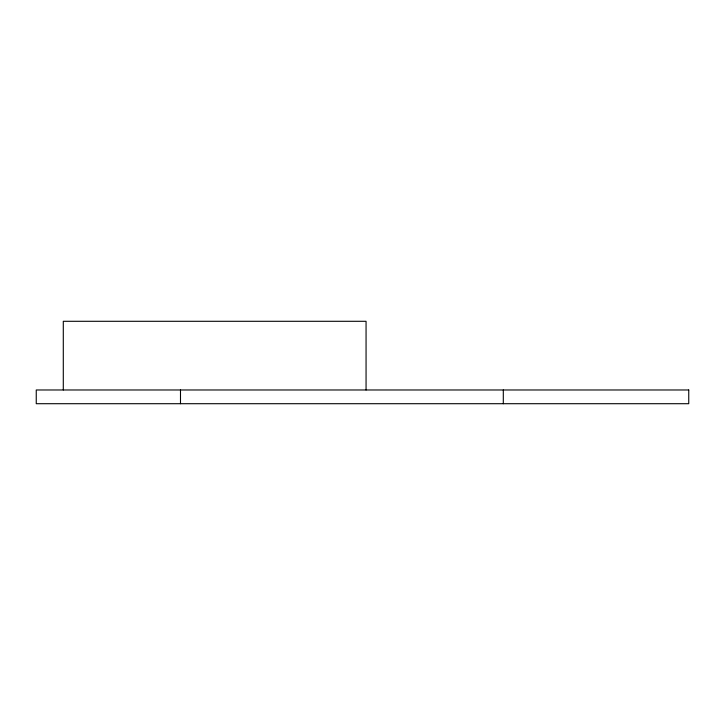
<?xml version="1.0" encoding="UTF-8"?>
<svg xmlns="http://www.w3.org/2000/svg" width="725" height="725" viewBox="0 0 725 725"><rect width="100%" height="100%" fill="white"/><g stroke="black" fill="none" stroke-linecap="round" stroke-linejoin="round"><path stroke-width="1.09" d="M503.304 389.978L503.304 403.707M366.062 389.978L366.062 321.293L63.293 321.293L63.293 389.978M180.489 389.978L180.489 403.707M688.75 389.978L36.25 389.978L36.25 403.707L688.75 403.707L688.75 389.978"/></g></svg>
